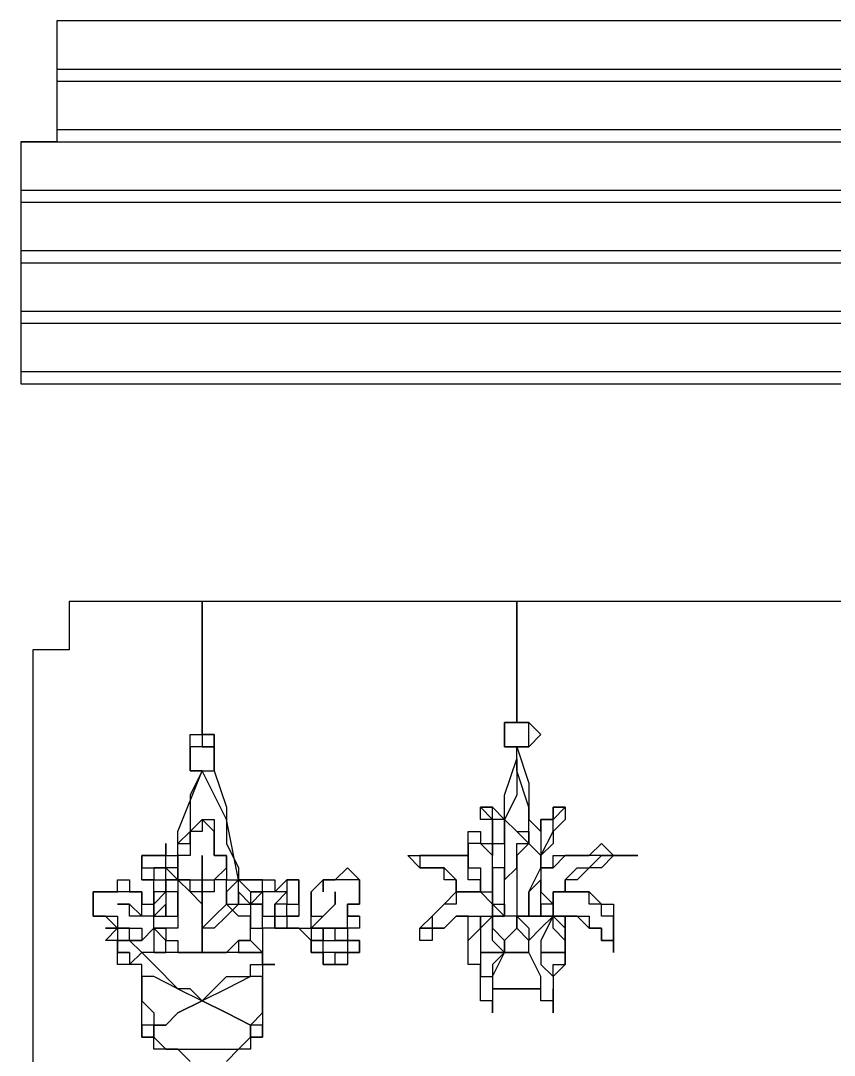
# Model space of a CAD drawing. Header units: millimetres. Extents: x 0 to 600, y 0 to 450.
# Drawn here: x 394 to 461.2, y 94.5 to 180 of the extents above; entities that cross this region are included whole.
import ezdxf

# ---------------------------------------------------------------- set-up
doc = ezdxf.new("R2010")
doc.units = ezdxf.units.MM
doc.layers.add('Engraving', color=1, linetype='Continuous')
doc.layers.add('External Cuts', color=5, linetype='Continuous')

# ---------------------------------------------------------------- blocks, each defined once
blk = doc.blocks.new('roof back')
blk.add_lwpolyline([(0, 14), (-150, 14), (-150, 4), (-153, 4), (-153, -16), (3, -16), (3, 4), (0, 4)], close=True)

msp = doc.modelspace()

# ---------------------------------------------------------------- linework, layer by layer
at = {"layer": 'Engraving'}
for p, q in [((397, 176), (547, 176)), ((397, 175), (547, 175)), ((397, 171), (547, 171)), ((394, 170), (547, 170)), ((394, 166), (550, 166)), ((394, 165), (550, 165)), ((394, 163), (394, 163)), ((394, 161), (550, 161)), ((394, 160), (550, 160)), ((394, 156), (521, 156)), ((394, 155), (521, 155)), ((394, 151), (521, 151)), ((409, 131), (409, 132)), ((409, 132), (409, 132)), ((409, 132), (409, 132)), ((409, 132), (409, 131)), ((435, 131), (435, 132)), ((435, 132), (435, 132)), ((435, 132), (435, 132)), ((435, 132), (435, 132)), ((435, 132), (435, 131)), ((409, 127), (409, 131)), ((409, 131), (409, 127)), ((435, 127), (435, 131)), ((435, 131), (435, 127)), ((409, 121), (409, 127)), ((409, 127), (409, 121)), ((435, 122), (435, 127)), ((435, 127), (435, 122)), ((434, 121), (434, 122)), ((434, 122), (434, 122)), ((434, 122), (434, 122)), ((434, 122), (435, 122)), ((435, 122), (434, 122)), ((434, 122), (434, 122)), ((434, 122), (434, 121)), ((435, 122), (435, 122)), ((435, 122), (435, 122)), ((435, 122), (436, 122)), ((436, 122), (435, 122)), ((435, 122), (435, 122)), ((435, 122), (435, 122)), ((436, 122), (436, 122)), ((436, 122), (436, 122)), ((436, 122), (436, 122)), ((436, 122), (436, 122)), ((436, 122), (437, 121)), ((436, 121), (436, 122)), ((436, 122), (436, 122)), ((436, 122), (436, 122)), ((408, 120), (408, 121)), ((408, 121), (409, 121)), ((409, 121), (409, 121)), ((409, 121), (409, 121)), ((409, 121), (410, 121)), ((410, 121), (409, 121)), ((409, 121), (409, 121)), ((409, 121), (409, 121)), ((409, 121), (409, 121)), ((409, 121), (409, 121)), ((409, 121), (409, 120)), ((410, 121), (410, 121)), ((410, 121), (410, 121)), ((410, 121), (410, 120)), ((410, 120), (410, 121)), ((434, 120), (434, 121)), ((434, 121), (434, 121)), ((434, 121), (434, 121)), ((434, 121), (434, 120)), ((437, 121), (436, 120)), ((436, 120), (436, 121)), ((436, 121), (436, 121)), ((436, 121), (436, 121)), ((436, 121), (436, 121)), ((436, 121), (436, 121)), ((437, 121), (437, 121)), ((437, 121), (437, 121)), ((408, 119), (408, 120)), ((408, 120), (408, 120)), ((408, 120), (408, 120)), ((408, 120), (408, 120)), ((408, 120), (408, 120)), ((409, 120), (408, 120)), ((408, 120), (408, 119)), ((410, 120), (409, 120)), ((409, 120), (409, 120)), ((409, 120), (409, 120)), ((409, 120), (409, 120)), ((409, 120), (409, 120)), ((409, 120), (410, 120)), ((410, 120), (410, 120)), ((410, 120), (410, 120)), ((410, 120), (410, 120)), ((410, 120), (410, 119)), ((410, 119), (410, 120)), ((410, 120), (410, 120)), ((410, 120), (410, 120)), ((435, 120), (434, 120)), ((434, 120), (434, 120)), ((434, 120), (434, 120)), ((434, 120), (434, 120)), ((434, 120), (435, 120)), ((435, 119), (435, 120)), ((435, 120), (435, 120)), ((436, 120), (435, 120)), ((435, 120), (436, 117)), ((435, 120), (435, 120)), ((435, 120), (435, 120)), ((435, 120), (436, 120)), ((436, 120), (436, 120)), ((436, 120), (436, 120)), ((436, 120), (436, 120)), ((436, 120), (436, 120)), ((436, 120), (436, 120)), ((436, 120), (436, 120)), ((436, 120), (436, 120)), ((436, 120), (436, 120)), ((408, 118), (408, 119)), ((408, 119), (408, 119)), ((408, 119), (408, 118)), ((410, 119), (410, 119)), ((410, 119), (410, 118)), ((410, 118), (410, 119)), ((434, 116), (435, 119)), ((435, 118), (435, 119)), ((435, 119), (435, 119)), ((435, 119), (435, 119)), ((435, 119), (435, 119)), ((435, 119), (435, 119)), ((435, 119), (435, 116)), ((407, 113), (409, 118)), ((409, 118), (408, 118)), ((408, 118), (408, 118)), ((408, 118), (408, 118)), ((409, 118), (408, 116)), ((408, 118), (409, 118)), ((409, 118), (409, 118)), ((411, 114), (409, 118)), ((409, 118), (409, 118)), ((409, 118), (409, 118)), ((409, 118), (410, 118)), ((410, 118), (410, 118)), ((410, 118), (410, 118)), ((410, 118), (410, 118)), ((410, 118), (410, 118)), ((410, 118), (411, 115)), ((436, 115), (435, 118)), ((436, 117), (436, 114)), ((408, 116), (408, 113)), ((434, 114), (434, 116)), ((435, 116), (434, 114)), ((411, 115), (411, 112)), ((432, 114), (432, 115)), ((432, 115), (432, 115)), ((432, 115), (432, 115)), ((432, 115), (432, 115)), ((432, 115), (432, 115)), ((432, 115), (433, 115)), ((433, 115), (432, 115)), ((432, 115), (433, 114)), ((433, 115), (434, 114)), ((433, 114), (433, 115)), ((436, 114), (436, 115)), ((438, 114), (438, 115)), ((438, 115), (439, 115)), ((438, 114), (439, 115)), ((439, 115), (438, 115)), ((438, 115), (438, 114)), ((439, 115), (439, 115)), ((439, 115), (439, 115)), ((439, 115), (439, 115)), ((439, 115), (439, 114)), ((408, 113), (409, 114)), ((409, 114), (409, 114)), ((409, 114), (409, 114)), ((409, 114), (410, 114)), ((410, 113), (409, 114)), ((409, 114), (409, 114)), ((409, 114), (409, 113)), ((410, 114), (410, 114)), ((410, 114), (410, 113)), ((412, 109), (411, 114)), ((433, 114), (432, 114)), ((433, 113), (433, 114)), ((434, 114), (433, 114)), ((433, 114), (433, 114)), ((433, 114), (433, 113)), ((434, 114), (434, 114)), ((434, 114), (434, 114)), ((434, 114), (434, 114)), ((435, 113), (434, 114)), ((434, 114), (434, 114)), ((434, 114), (434, 114)), ((434, 114), (434, 114)), ((434, 114), (434, 113)), ((434, 113), (434, 114)), ((434, 114), (434, 114)), ((434, 114), (434, 114)), ((434, 114), (434, 114)), ((434, 114), (435, 113)), ((436, 114), (437, 113)), ((436, 113), (436, 114)), ((437, 113), (437, 114)), ((437, 114), (438, 114)), ((438, 114), (437, 114)), ((437, 114), (437, 113)), ((439, 114), (438, 113)), ((438, 113), (438, 114)), ((407, 112), (407, 113)), ((408, 113), (407, 112)), ((408, 112), (408, 113)), ((408, 113), (408, 113)), ((408, 113), (408, 113)), ((408, 113), (408, 113)), ((409, 113), (408, 113)), ((408, 113), (408, 112)), ((409, 113), (409, 113)), ((410, 113), (410, 113)), ((410, 113), (410, 113)), ((410, 113), (410, 112)), ((410, 112), (410, 113)), ((410, 113), (410, 113)), ((410, 113), (410, 113)), ((431, 112), (431, 113)), ((431, 113), (431, 113)), ((431, 113), (431, 113)), ((431, 113), (432, 113)), ((432, 113), (432, 113)), ((432, 113), (432, 112)), ((433, 112), (433, 113)), ((433, 113), (433, 112)), ((434, 113), (434, 112)), ((434, 113), (434, 113)), ((434, 112), (434, 113)), ((434, 113), (434, 113)), ((436, 112), (435, 113)), ((435, 113), (435, 113)), ((435, 113), (435, 113)), ((435, 113), (436, 113)), ((436, 112), (436, 113)), ((436, 113), (436, 113)), ((436, 113), (436, 113)), ((436, 113), (436, 112)), ((436, 113), (436, 113)), ((436, 113), (436, 113)), ((436, 113), (436, 113)), ((436, 113), (436, 112)), ((436, 112), (436, 113)), ((436, 113), (436, 113)), ((437, 111), (438, 113)), ((437, 113), (437, 113)), ((437, 113), (437, 112)), ((438, 113), (438, 112)), ((406, 111), (406, 112)), ((406, 112), (406, 112)), ((406, 112), (406, 112)), ((406, 112), (406, 111)), ((407, 111), (407, 112)), ((407, 112), (407, 112)), ((407, 112), (407, 112)), ((407, 112), (407, 112)), ((407, 112), (407, 112)), ((407, 112), (407, 112)), ((407, 112), (407, 112)), ((407, 112), (407, 112)), ((407, 112), (407, 112)), ((407, 112), (407, 112)), ((407, 112), (408, 112)), ((408, 112), (408, 112)), ((408, 112), (408, 112)), ((408, 112), (408, 111)), ((410, 112), (410, 112)), ((410, 112), (410, 111)), ((410, 111), (410, 112)), ((410, 112), (410, 112)), ((411, 112), (412, 110)), ((431, 111), (431, 112)), ((432, 112), (431, 112)), ((431, 112), (431, 111)), ((432, 112), (433, 112)), ((433, 111), (432, 112)), ((432, 112), (432, 112)), ((432, 112), (432, 112)), ((432, 112), (432, 112)), ((432, 112), (432, 112)), ((433, 112), (433, 111)), ((433, 111), (433, 112)), ((433, 112), (433, 112)), ((433, 112), (434, 112)), ((434, 112), (434, 111)), ((434, 112), (434, 112)), ((434, 112), (434, 112)), ((436, 112), (435, 111)), ((435, 111), (435, 112)), ((435, 112), (436, 112)), ((437, 111), (436, 112)), ((436, 112), (436, 112)), ((436, 112), (436, 112)), ((436, 112), (436, 112)), ((438, 112), (437, 111)), ((437, 112), (437, 111)), ((441, 111), (442, 112)), ((442, 112), (443, 111)), ((404, 110), (404, 111)), ((404, 111), (404, 111)), ((404, 111), (404, 111)), ((404, 111), (404, 111)), ((404, 111), (404, 111)), ((404, 111), (404, 111)), ((404, 111), (405, 111)), ((405, 111), (404, 111)), ((404, 111), (404, 111)), ((404, 111), (404, 111)), ((404, 111), (404, 111)), ((404, 111), (404, 110)), ((405, 111), (405, 111)), ((405, 111), (406, 111)), ((406, 111), (405, 111)), ((405, 111), (405, 111)), ((406, 111), (406, 111)), ((406, 111), (406, 111)), ((406, 111), (406, 111)), ((406, 111), (407, 111)), ((406, 110), (406, 111)), ((406, 111), (406, 111)), ((406, 111), (406, 111)), ((406, 111), (406, 111)), ((406, 111), (406, 111)), ((406, 111), (406, 111)), ((406, 111), (406, 111)), ((406, 111), (406, 111)), ((406, 111), (406, 111)), ((406, 111), (406, 111)), ((407, 111), (407, 111)), ((407, 111), (407, 111)), ((408, 111), (407, 111)), ((407, 111), (407, 111)), ((407, 111), (407, 111)), ((407, 111), (407, 111)), ((407, 111), (407, 111)), ((407, 111), (407, 111)), ((407, 111), (407, 111)), ((407, 111), (407, 110)), ((407, 110), (407, 111)), ((407, 111), (407, 111)), ((407, 111), (407, 111)), ((407, 111), (407, 110)), ((408, 111), (408, 111)), ((409, 110), (409, 111)), ((409, 111), (409, 111)), ((409, 111), (409, 111)), ((409, 111), (409, 111)), ((409, 111), (409, 111)), ((409, 111), (409, 110)), ((410, 111), (410, 111)), ((410, 111), (410, 111)), ((410, 111), (411, 111)), ((411, 111), (410, 111)), ((410, 111), (410, 111)), ((410, 111), (410, 111)), ((410, 111), (410, 111)), ((411, 111), (411, 111)), ((411, 111), (411, 111)), ((411, 111), (411, 111)), ((411, 111), (411, 111)), ((411, 111), (411, 111)), ((411, 111), (411, 111)), ((411, 111), (411, 110)), ((411, 110), (411, 111)), ((411, 111), (411, 111)), ((411, 111), (411, 111)), ((427, 110), (426, 111)), ((426, 111), (426, 111)), ((426, 111), (426, 111)), ((426, 111), (426, 111)), ((426, 111), (426, 111)), ((426, 111), (427, 111)), ((427, 111), (427, 111)), ((427, 111), (428, 111)), ((428, 111), (427, 111)), ((427, 111), (427, 111)), ((427, 111), (427, 111)), ((427, 111), (427, 111)), ((427, 111), (427, 110)), ((428, 111), (429, 111)), ((429, 111), (428, 111)), ((429, 111), (430, 111)), ((430, 111), (429, 111)), ((430, 111), (431, 111)), ((431, 111), (430, 111)), ((431, 111), (431, 111)), ((431, 111), (431, 110)), ((431, 110), (431, 111)), ((431, 111), (431, 111)), ((433, 111), (433, 111)), ((433, 110), (433, 111)), ((433, 111), (433, 111)), ((433, 111), (433, 111)), ((433, 111), (433, 111)), ((433, 111), (433, 111)), ((434, 111), (434, 111)), ((434, 111), (434, 111)), ((434, 111), (434, 110)), ((435, 111), (435, 111)), ((435, 111), (435, 110)), ((435, 110), (435, 111)), ((437, 111), (437, 110)), ((437, 110), (437, 111)), ((437, 111), (437, 111)), ((437, 111), (437, 111)), ((437, 111), (437, 111)), ((437, 111), (437, 111)), ((437, 111), (437, 111)), ((438, 110), (438, 111)), ((438, 111), (439, 111)), ((439, 111), (438, 110)), ((439, 111), (440, 111)), ((440, 111), (439, 111)), ((440, 111), (440, 111)), ((440, 111), (441, 111)), ((441, 111), (440, 111)), ((440, 111), (440, 111)), ((441, 110), (442, 111)), ((442, 111), (441, 111)), ((443, 111), (442, 110)), ((442, 111), (443, 111)), ((443, 111), (442, 111)), ((442, 111), (442, 111)), ((443, 111), (444, 111)), ((444, 111), (443, 111)), ((443, 111), (443, 111)), ((443, 111), (444, 111)), ((444, 111), (443, 111)), ((444, 111), (445, 111)), ((445, 111), (444, 111)), ((444, 111), (444, 111)), ((444, 111), (444, 111)), ((445, 111), (445, 111)), ((445, 111), (445, 111)), ((445, 111), (445, 111)), ((445, 111), (445, 111)), ((404, 109), (404, 110)), ((404, 110), (404, 110)), ((404, 110), (404, 110)), ((404, 110), (404, 110)), ((404, 110), (405, 110)), ((406, 110), (405, 110)), ((405, 110), (405, 110)), ((405, 110), (405, 110)), ((405, 110), (405, 110)), ((405, 110), (405, 110)), ((405, 110), (406, 110)), ((405, 110), (405, 109)), ((406, 109), (406, 110)), ((406, 110), (406, 110)), ((406, 110), (406, 110)), ((406, 110), (406, 110)), ((406, 110), (406, 110)), ((406, 110), (406, 110)), ((407, 110), (406, 110)), ((406, 110), (407, 109)), ((407, 110), (407, 110)), ((407, 110), (407, 110)), ((407, 110), (407, 109)), ((407, 110), (407, 110)), ((407, 110), (407, 110)), ((407, 109), (407, 110)), ((407, 110), (407, 110)), ((409, 110), (409, 109)), ((409, 108), (409, 110)), ((409, 110), (409, 110)), ((410, 109), (411, 110)), ((411, 110), (411, 110)), ((411, 110), (411, 109)), ((411, 110), (411, 110)), ((412, 110), (412, 110)), ((412, 110), (412, 110)), ((412, 110), (412, 110)), ((412, 110), (412, 110)), ((412, 110), (412, 109)), ((420, 109), (421, 110)), ((421, 110), (421, 110)), ((421, 110), (421, 110)), ((421, 110), (422, 109)), ((428, 110), (427, 110)), ((427, 110), (427, 110)), ((427, 110), (428, 110)), ((429, 110), (428, 110)), ((428, 110), (428, 110)), ((428, 110), (429, 110)), ((429, 109), (429, 110)), ((429, 110), (430, 109)), ((431, 110), (432, 110)), ((431, 109), (431, 110)), ((431, 110), (431, 110)), ((432, 110), (432, 109)), ((434, 110), (433, 110)), ((433, 110), (433, 108)), ((433, 109), (433, 110)), ((434, 109), (434, 110)), ((434, 110), (434, 110)), ((434, 110), (434, 110)), ((434, 110), (434, 110)), ((434, 110), (434, 110)), ((434, 110), (434, 109)), ((434, 109), (435, 110)), ((435, 110), (435, 110)), ((435, 110), (435, 109)), ((435, 110), (435, 110)), ((435, 110), (435, 110)), ((436, 108), (437, 110)), ((437, 110), (437, 110)), ((437, 110), (437, 110)), ((437, 110), (438, 110)), ((437, 110), (437, 110)), ((438, 110), (437, 110)), ((437, 110), (437, 110)), ((437, 110), (437, 108)), ((438, 110), (438, 110)), ((439, 109), (440, 110)), ((441, 110), (440, 109)), ((440, 110), (441, 110)), ((442, 110), (441, 110)), ((442, 110), (442, 110)), ((402, 108), (402, 109)), ((402, 109), (402, 109)), ((402, 109), (402, 109)), ((402, 109), (402, 109)), ((402, 109), (402, 109)), ((402, 109), (403, 109)), ((403, 109), (403, 109)), ((403, 109), (403, 108)), ((405, 109), (404, 109)), ((404, 109), (404, 109)), ((404, 109), (405, 109)), ((405, 109), (404, 109)), ((405, 108), (405, 109)), ((405, 109), (405, 109)), ((405, 109), (405, 109)), ((405, 109), (405, 109)), ((405, 109), (405, 109)), ((405, 109), (405, 109)), ((405, 109), (405, 109)), ((405, 109), (405, 109)), ((405, 109), (405, 109)), ((405, 109), (405, 109)), ((405, 109), (405, 109)), ((405, 109), (405, 109)), ((405, 109), (405, 109)), ((405, 109), (405, 109)), ((405, 109), (406, 109)), ((406, 108), (406, 109)), ((406, 109), (406, 109)), ((406, 109), (406, 109)), ((406, 109), (406, 108)), ((406, 109), (406, 109)), ((406, 109), (406, 109)), ((406, 109), (406, 109)), ((406, 109), (406, 109)), ((406, 109), (406, 109)), ((406, 109), (406, 109)), ((406, 109), (406, 109)), ((407, 109), (406, 109)), ((406, 109), (406, 109)), ((406, 109), (406, 109)), ((406, 109), (406, 109)), ((406, 109), (406, 109)), ((406, 109), (406, 109)), ((406, 109), (407, 109)), ((408, 108), (407, 109)), ((407, 109), (407, 109)), ((407, 109), (407, 109)), ((407, 109), (407, 108)), ((407, 109), (408, 109)), ((408, 109), (407, 109)), ((407, 109), (407, 109)), ((407, 109), (407, 109)), ((407, 109), (407, 109)), ((407, 109), (408, 108)), ((407, 109), (407, 109)), ((407, 109), (407, 109)), ((407, 109), (407, 109)), ((407, 109), (407, 109)), ((407, 109), (407, 109)), ((407, 109), (407, 109)), ((408, 109), (408, 109)), ((408, 109), (408, 109)), ((408, 109), (408, 109)), ((408, 109), (408, 109)), ((408, 109), (409, 109)), ((408, 108), (408, 109)), ((408, 109), (408, 109)), ((409, 109), (409, 109)), ((409, 109), (409, 109)), ((409, 109), (409, 109)), ((409, 109), (410, 109)), ((409, 109), (409, 109)), ((409, 109), (409, 108)), ((411, 109), (410, 109)), ((410, 109), (410, 109)), ((410, 109), (410, 108)), ((410, 109), (410, 109)), ((410, 109), (410, 109)), ((411, 108), (411, 109)), ((411, 109), (411, 109)), ((411, 109), (412, 109)), ((411, 109), (411, 109)), ((412, 109), (411, 108)), ((412, 109), (412, 109)), ((412, 109), (412, 109)), ((412, 109), (412, 109)), ((412, 109), (413, 109)), ((412, 109), (412, 109)), ((412, 108), (412, 109)), ((412, 109), (412, 109)), ((412, 109), (412, 109)), ((412, 109), (412, 109)), ((413, 109), (412, 109)), ((412, 109), (412, 109)), ((412, 109), (413, 108)), ((413, 109), (413, 109)), ((413, 109), (414, 109)), ((414, 109), (413, 109)), ((413, 109), (413, 109)), ((413, 109), (413, 109)), ((414, 109), (414, 109)), ((414, 109), (414, 109)), ((414, 109), (415, 109)), ((414, 108), (414, 109)), ((414, 109), (414, 109)), ((414, 109), (414, 109)), ((414, 109), (414, 109)), ((415, 109), (415, 109)), ((415, 109), (415, 109)), ((415, 109), (415, 108)), ((415, 108), (416, 109)), ((416, 109), (416, 109)), ((416, 109), (417, 109)), ((417, 109), (416, 109)), ((416, 109), (416, 108)), ((417, 109), (417, 109)), ((417, 109), (417, 109)), ((417, 109), (417, 109)), ((417, 109), (417, 108)), ((417, 108), (417, 109)), ((417, 109), (417, 109)), ((419, 109), (418, 108)), ((418, 108), (419, 109)), ((420, 109), (419, 109)), ((419, 109), (419, 108)), ((419, 108), (419, 109)), ((419, 109), (419, 109)), ((419, 109), (419, 109)), ((419, 109), (419, 109)), ((419, 109), (419, 109)), ((419, 109), (419, 109)), ((419, 109), (419, 109)), ((419, 109), (419, 109)), ((419, 109), (419, 109)), ((419, 109), (420, 109)), ((421, 109), (420, 109)), ((420, 109), (420, 109)), ((420, 109), (420, 109)), ((420, 109), (420, 109)), ((420, 109), (420, 109)), ((422, 109), (421, 109)), ((421, 109), (421, 109)), ((421, 109), (421, 109)), ((422, 108), (422, 109)), ((422, 109), (422, 109)), ((422, 109), (422, 109)), ((422, 109), (422, 109)), ((422, 109), (422, 109)), ((422, 109), (422, 109)), ((422, 109), (422, 109)), ((422, 109), (422, 109)), ((422, 109), (422, 108)), ((430, 109), (429, 109)), ((430, 108), (430, 109)), ((430, 109), (430, 108)), ((432, 109), (431, 109)), ((432, 109), (432, 109)), ((432, 109), (432, 108)), ((432, 108), (432, 109)), ((432, 109), (432, 109)), ((433, 108), (433, 109)), ((433, 109), (433, 109)), ((434, 108), (434, 109)), ((434, 109), (434, 109)), ((434, 109), (434, 109)), ((434, 109), (434, 109)), ((434, 109), (434, 109)), ((435, 109), (435, 108)), ((437, 109), (436, 108)), ((437, 108), (437, 109)), ((437, 109), (437, 109)), ((437, 109), (437, 109)), ((437, 109), (437, 109)), ((437, 109), (437, 109)), ((437, 109), (437, 109)), ((440, 109), (439, 109)), ((439, 109), (439, 108)), ((439, 108), (439, 109)), ((439, 109), (439, 109)), ((440, 109), (440, 109)), ((400, 107), (400, 108)), ((400, 108), (401, 108)), ((401, 108), (400, 108)), ((400, 108), (400, 107)), ((401, 108), (402, 108)), ((402, 108), (401, 108)), ((401, 108), (401, 108)), ((402, 108), (402, 108)), ((402, 108), (402, 108)), ((402, 108), (402, 108)), ((402, 108), (402, 108)), ((403, 108), (402, 108)), ((402, 108), (402, 108)), ((402, 108), (402, 108)), ((402, 108), (402, 108)), ((402, 108), (402, 108)), ((403, 108), (404, 108)), ((404, 108), (403, 108)), ((403, 108), (403, 108)), ((403, 108), (403, 108)), ((404, 108), (404, 108)), ((404, 108), (404, 108)), ((404, 108), (404, 107)), ((404, 107), (404, 108)), ((404, 108), (404, 108)), ((405, 107), (405, 108)), ((405, 108), (405, 108)), ((405, 108), (405, 108)), ((405, 108), (405, 108)), ((405, 107), (406, 108)), ((406, 108), (405, 108)), ((405, 108), (405, 108)), ((405, 108), (405, 108)), ((405, 108), (405, 107)), ((407, 108), (406, 108)), ((406, 108), (406, 108)), ((406, 108), (406, 108)), ((406, 108), (406, 108)), ((406, 108), (406, 108)), ((406, 108), (406, 107)), ((406, 108), (406, 108)), ((406, 108), (406, 108)), ((406, 108), (406, 108)), ((407, 108), (407, 108)), ((407, 108), (407, 108)), ((407, 108), (407, 108)), ((407, 108), (407, 107)), ((407, 107), (407, 108)), ((407, 108), (407, 108)), ((407, 108), (407, 108)), ((407, 108), (407, 107)), ((407, 107), (407, 108)), ((409, 107), (408, 108)), ((409, 108), (408, 108)), ((408, 108), (409, 107)), ((410, 108), (409, 108)), ((409, 108), (409, 108)), ((409, 108), (409, 108)), ((409, 108), (409, 107)), ((409, 108), (409, 108)), ((409, 108), (409, 108)), ((409, 107), (409, 108)), ((411, 107), (411, 108)), ((411, 108), (411, 108)), ((411, 108), (411, 108)), ((411, 108), (411, 108)), ((411, 108), (411, 108)), ((411, 108), (411, 108)), ((411, 108), (411, 107)), ((413, 107), (412, 108)), ((412, 108), (412, 107)), ((412, 107), (412, 108)), ((412, 108), (412, 108)), ((413, 107), (414, 108)), ((413, 108), (413, 108)), ((413, 108), (413, 108)), ((413, 108), (414, 108)), ((414, 108), (413, 108)), ((413, 108), (413, 108)), ((413, 108), (413, 108)), ((413, 108), (413, 108)), ((413, 108), (413, 107)), ((415, 108), (414, 108)), ((414, 108), (414, 107)), ((414, 108), (414, 108)), ((414, 108), (414, 108)), ((414, 108), (414, 108)), ((414, 108), (414, 108)), ((414, 108), (414, 108)), ((415, 108), (415, 108)), ((415, 108), (415, 108)), ((416, 108), (415, 108)), ((415, 108), (415, 108)), ((415, 108), (415, 108)), ((415, 108), (415, 108)), ((415, 108), (415, 108)), ((415, 108), (415, 108)), ((415, 107), (416, 108)), ((416, 108), (416, 108)), ((416, 108), (416, 108)), ((416, 108), (416, 108)), ((416, 108), (416, 108)), ((416, 108), (416, 107)), ((417, 108), (417, 108)), ((417, 108), (417, 107)), ((417, 107), (417, 108)), ((417, 108), (417, 108)), ((417, 108), (417, 108)), ((417, 108), (417, 108)), ((418, 108), (418, 108)), ((418, 108), (418, 108)), ((418, 108), (418, 107)), ((418, 107), (418, 108)), ((418, 108), (418, 108)), ((418, 108), (418, 108)), ((419, 108), (419, 108)), ((419, 108), (419, 108)), ((419, 108), (419, 108)), ((420, 107), (420, 108)), ((420, 108), (420, 108)), ((420, 108), (420, 108)), ((420, 108), (420, 108)), ((420, 108), (420, 108)), ((420, 108), (420, 107)), ((422, 107), (422, 108)), ((422, 108), (422, 108)), ((422, 108), (422, 108)), ((422, 108), (422, 108)), ((422, 108), (422, 107)), ((429, 107), (430, 108)), ((430, 108), (430, 108)), ((430, 108), (430, 108)), ((431, 108), (430, 108)), ((430, 108), (430, 107)), ((430, 108), (431, 108)), ((432, 108), (431, 108)), ((431, 108), (431, 108)), ((431, 108), (432, 108)), ((431, 108), (431, 108)), ((431, 108), (431, 108)), ((431, 108), (431, 108)), ((431, 108), (431, 108)), ((433, 107), (432, 108)), ((432, 108), (432, 108)), ((432, 108), (432, 108)), ((432, 108), (432, 108)), ((432, 108), (433, 108)), ((432, 108), (432, 108)), ((432, 108), (432, 108)), ((433, 108), (433, 108)), ((433, 108), (433, 107)), ((433, 108), (433, 107)), ((433, 107), (433, 108)), ((433, 108), (433, 108)), ((434, 107), (434, 108)), ((435, 108), (435, 108)), ((435, 108), (435, 106)), ((436, 107), (436, 108)), ((436, 108), (436, 107)), ((437, 107), (437, 108)), ((437, 108), (438, 107)), ((439, 108), (438, 108)), ((438, 108), (438, 107)), ((438, 107), (438, 108)), ((438, 108), (439, 108)), ((439, 108), (439, 108)), ((439, 108), (440, 108)), ((440, 108), (439, 108)), ((439, 108), (439, 108)), ((440, 108), (440, 108)), ((440, 108), (441, 108)), ((441, 108), (440, 108)), ((441, 108), (441, 108)), ((441, 108), (442, 107)), ((441, 107), (441, 108)), ((400, 106), (400, 107)), ((400, 107), (400, 107)), ((400, 107), (400, 107)), ((400, 107), (400, 107)), ((400, 107), (400, 107)), ((400, 107), (400, 107)), ((400, 107), (400, 107)), ((400, 107), (400, 106)), ((403, 107), (402, 107)), ((402, 107), (402, 107)), ((402, 107), (402, 107)), ((402, 107), (403, 107)), ((403, 106), (403, 107)), ((403, 107), (403, 107)), ((403, 107), (404, 106)), ((404, 107), (405, 107)), ((404, 106), (404, 107)), ((404, 107), (404, 107)), ((404, 107), (404, 107)), ((404, 107), (404, 107)), ((405, 107), (405, 107)), ((405, 107), (405, 107)), ((405, 107), (405, 107)), ((405, 107), (405, 107)), ((406, 107), (405, 106)), ((405, 106), (405, 107)), ((405, 107), (405, 107)), ((405, 107), (405, 107)), ((405, 107), (405, 107)), ((405, 107), (405, 107)), ((405, 107), (405, 107)), ((405, 107), (405, 107)), ((405, 107), (405, 107)), ((405, 107), (405, 106)), ((406, 107), (406, 106)), ((406, 106), (406, 107)), ((406, 107), (406, 107)), ((406, 107), (406, 107)), ((406, 107), (406, 107)), ((406, 107), (406, 107)), ((407, 107), (407, 107)), ((407, 107), (407, 107)), ((407, 107), (407, 107)), ((407, 107), (407, 106)), ((407, 106), (407, 107)), ((407, 107), (407, 107)), ((407, 107), (407, 107)), ((407, 107), (407, 107)), ((407, 107), (407, 107)), ((407, 107), (407, 107)), ((409, 106), (409, 107)), ((409, 107), (409, 107)), ((409, 107), (409, 107)), ((409, 107), (409, 105)), ((409, 107), (409, 107)), ((409, 107), (409, 107)), ((410, 106), (411, 107)), ((412, 106), (411, 107)), ((411, 107), (411, 107)), ((411, 107), (411, 107)), ((411, 107), (411, 107)), ((411, 107), (412, 107)), ((412, 107), (411, 106)), ((411, 107), (411, 107)), ((411, 107), (411, 107)), ((411, 107), (411, 107)), ((411, 107), (411, 107)), ((411, 107), (411, 107)), ((411, 107), (411, 107)), ((411, 107), (411, 107)), ((411, 107), (412, 107)), ((412, 107), (412, 107)), ((412, 107), (412, 107)), ((412, 107), (413, 107)), ((412, 107), (412, 107)), ((413, 107), (413, 107)), ((413, 107), (413, 107)), ((414, 107), (413, 107)), ((413, 107), (413, 107)), ((413, 107), (413, 107)), ((413, 107), (413, 107)), ((413, 107), (414, 107)), ((414, 107), (413, 107)), ((413, 107), (413, 106)), ((413, 107), (413, 107)), ((413, 107), (413, 107)), ((413, 107), (413, 107)), ((413, 107), (413, 107)), ((413, 107), (413, 107)), ((413, 107), (413, 107)), ((413, 107), (413, 107)), ((413, 107), (413, 107)), ((413, 107), (413, 107)), ((413, 107), (413, 107)), ((413, 107), (413, 107)), ((413, 107), (413, 107)), ((414, 107), (414, 107)), ((414, 107), (414, 107)), ((414, 107), (414, 106)), ((414, 106), (414, 107)), ((414, 107), (414, 107)), ((414, 107), (414, 107)), ((414, 107), (414, 107)), ((414, 107), (414, 107)), ((414, 107), (414, 107)), ((415, 106), (415, 107)), ((415, 107), (415, 107)), ((416, 107), (415, 107)), ((415, 107), (415, 106)), ((416, 106), (416, 107)), ((416, 107), (416, 107)), ((416, 107), (416, 107)), ((416, 107), (417, 107)), ((417, 107), (417, 107)), ((417, 107), (417, 107)), ((417, 107), (417, 107)), ((417, 107), (417, 107)), ((417, 107), (417, 107)), ((417, 107), (417, 107)), ((417, 107), (417, 106)), ((418, 107), (418, 107)), ((418, 107), (418, 106)), ((418, 106), (418, 107)), ((418, 107), (418, 107)), ((419, 106), (420, 107)), ((420, 107), (419, 106)), ((420, 107), (420, 107)), ((420, 107), (420, 107)), ((421, 106), (421, 107)), ((421, 107), (421, 107)), ((421, 107), (422, 107)), ((422, 107), (421, 107)), ((421, 107), (421, 106)), ((422, 107), (422, 107)), ((428, 106), (429, 107)), ((429, 107), (428, 106)), ((429, 107), (429, 107)), ((429, 107), (429, 107)), ((430, 107), (429, 107)), ((429, 107), (429, 107)), ((429, 107), (429, 107)), ((433, 106), (433, 107)), ((433, 107), (433, 107)), ((433, 107), (433, 107)), ((433, 107), (433, 107)), ((433, 107), (433, 107)), ((434, 106), (433, 107)), ((433, 107), (433, 107)), ((433, 107), (433, 107)), ((433, 107), (433, 107)), ((433, 107), (433, 107)), ((433, 107), (433, 106)), ((433, 107), (433, 107)), ((433, 107), (433, 107)), ((433, 107), (433, 107)), ((433, 107), (434, 107)), ((434, 107), (434, 107)), ((434, 107), (434, 106)), ((434, 106), (434, 107)), ((434, 107), (434, 107)), ((434, 107), (434, 107)), ((434, 107), (434, 107)), ((436, 106), (436, 107)), ((436, 107), (436, 106)), ((437, 107), (437, 107)), ((437, 106), (437, 107)), ((437, 107), (437, 107)), ((437, 107), (437, 107)), ((438, 107), (437, 107)), ((437, 107), (437, 107)), ((437, 107), (437, 106)), ((438, 107), (438, 107)), ((438, 107), (438, 107)), ((438, 107), (438, 107)), ((438, 107), (438, 106)), ((438, 107), (438, 107)), ((438, 106), (438, 107)), ((438, 107), (438, 107)), ((442, 107), (441, 107)), ((442, 107), (442, 107)), ((442, 107), (443, 107)), ((442, 106), (442, 107)), ((443, 107), (443, 106)), ((401, 106), (400, 106)), ((400, 106), (400, 106)), ((400, 106), (400, 106)), ((400, 106), (400, 106)), ((400, 106), (401, 106)), ((402, 105), (401, 106)), ((401, 106), (401, 106)), ((401, 106), (401, 106)), ((401, 106), (401, 106)), ((401, 106), (402, 106)), ((402, 106), (402, 106)), ((402, 106), (402, 106)), ((402, 106), (402, 106)), ((402, 106), (402, 105)), ((404, 106), (403, 106)), ((405, 106), (404, 106)), ((404, 106), (404, 106)), ((404, 106), (404, 106)), ((404, 106), (404, 106)), ((404, 106), (404, 106)), ((405, 105), (405, 106)), ((405, 106), (405, 106)), ((405, 106), (406, 106)), ((405, 106), (405, 106)), ((405, 106), (405, 106)), ((405, 106), (405, 106)), ((405, 106), (405, 106)), ((405, 106), (405, 106)), ((405, 106), (405, 106)), ((405, 106), (405, 106)), ((405, 106), (405, 106)), ((405, 106), (405, 106)), ((405, 106), (405, 106)), ((405, 106), (405, 106)), ((405, 106), (405, 106)), ((406, 106), (406, 106)), ((406, 106), (407, 106)), ((406, 106), (406, 106)), ((406, 106), (406, 106)), ((406, 106), (406, 106)), ((406, 106), (406, 106)), ((406, 106), (406, 106)), ((406, 106), (406, 106)), ((406, 106), (406, 106)), ((406, 106), (406, 106)), ((406, 106), (406, 106)), ((407, 106), (407, 106)), ((407, 106), (407, 106)), ((407, 106), (407, 106)), ((407, 106), (407, 105)), ((407, 106), (407, 106)), ((407, 106), (407, 106)), ((409, 104), (409, 106)), ((409, 106), (409, 106)), ((409, 105), (410, 106)), ((411, 106), (410, 105)), ((413, 106), (412, 106)), ((412, 106), (412, 106)), ((412, 106), (412, 106)), ((413, 105), (413, 106)), ((413, 106), (413, 106)), ((413, 106), (413, 106)), ((413, 106), (413, 105)), ((414, 106), (414, 106)), ((414, 106), (415, 106)), ((414, 105), (414, 106)), ((414, 106), (414, 106)), ((414, 106), (414, 106)), ((414, 106), (414, 106)), ((414, 106), (414, 106)), ((415, 105), (415, 106)), ((415, 106), (415, 106)), ((415, 106), (415, 106)), ((415, 106), (415, 106)), ((415, 106), (416, 106)), ((415, 106), (415, 106)), ((415, 106), (415, 106)), ((415, 106), (415, 106)), ((415, 106), (415, 105)), ((417, 106), (416, 106)), ((416, 106), (416, 106)), ((416, 106), (416, 105)), ((416, 106), (416, 106)), ((416, 106), (416, 106)), ((416, 106), (416, 106)), ((416, 106), (417, 106)), ((417, 106), (416, 106)), ((416, 106), (416, 106)), ((417, 106), (417, 106)), ((417, 106), (417, 106)), ((418, 105), (418, 106)), ((418, 106), (419, 106)), ((419, 106), (418, 105)), ((418, 106), (418, 106)), ((418, 106), (418, 106)), ((418, 106), (418, 106)), ((419, 106), (419, 106)), ((419, 106), (419, 106)), ((419, 106), (419, 106)), ((421, 105), (421, 106)), ((421, 106), (422, 106)), ((422, 106), (421, 106)), ((421, 106), (421, 106)), ((421, 106), (421, 106)), ((421, 106), (421, 106)), ((421, 106), (421, 106)), ((421, 106), (422, 106)), ((422, 106), (422, 106)), ((422, 106), (422, 106)), ((422, 106), (422, 106)), ((422, 106), (422, 106)), ((422, 106), (422, 105)), ((427, 105), (428, 106)), ((428, 106), (428, 106)), ((428, 106), (428, 106)), ((428, 106), (428, 106)), ((428, 106), (428, 105)), ((430, 106), (429, 105)), ((429, 105), (430, 106)), ((431, 106), (430, 106)), ((430, 106), (431, 106)), ((431, 105), (431, 106)), ((431, 106), (431, 106)), ((431, 106), (431, 106)), ((431, 106), (432, 106)), ((433, 106), (432, 105)), ((432, 105), (432, 106)), ((432, 106), (432, 106)), ((432, 106), (432, 106)), ((432, 106), (432, 106)), ((432, 106), (432, 106)), ((432, 106), (432, 106)), ((432, 106), (432, 106)), ((432, 106), (432, 105)), ((432, 106), (432, 106)), ((432, 106), (433, 106)), ((433, 105), (433, 106)), ((434, 106), (433, 106)), ((433, 106), (433, 106)), ((433, 106), (433, 105)), ((433, 106), (433, 106)), ((433, 106), (434, 106)), ((435, 106), (434, 106)), ((434, 106), (434, 106)), ((434, 106), (434, 106)), ((435, 105), (435, 106)), ((435, 106), (435, 105)), ((435, 105), (435, 106)), ((435, 106), (435, 106)), ((436, 106), (435, 106)), ((435, 106), (436, 105)), ((435, 106), (435, 106)), ((435, 106), (436, 106)), ((437, 106), (436, 106)), ((436, 106), (436, 106)), ((436, 106), (436, 106)), ((436, 106), (437, 106)), ((438, 106), (437, 104)), ((437, 105), (438, 106)), ((438, 106), (437, 106)), ((437, 106), (437, 106)), ((437, 106), (437, 106)), ((437, 106), (437, 106)), ((437, 106), (438, 106)), ((438, 105), (438, 106)), ((438, 106), (438, 106)), ((438, 106), (438, 106)), ((438, 106), (438, 106)), ((438, 106), (438, 106)), ((438, 106), (438, 106)), ((438, 106), (439, 106)), ((439, 106), (438, 106)), ((438, 106), (438, 106)), ((438, 106), (438, 106)), ((438, 106), (439, 105)), ((440, 106), (439, 106)), ((439, 106), (439, 106)), ((439, 106), (439, 106)), ((439, 106), (439, 106)), ((439, 106), (439, 105)), ((439, 106), (439, 106)), ((439, 106), (440, 106)), ((439, 105), (439, 106)), ((439, 106), (439, 106)), ((439, 106), (439, 106)), ((441, 105), (440, 106)), ((440, 106), (440, 106)), ((440, 106), (441, 106)), ((441, 106), (441, 105)), ((443, 106), (442, 106)), ((443, 106), (443, 106)), ((443, 106), (443, 105)), ((443, 105), (443, 106)), ((401, 104), (402, 105)), ((402, 105), (401, 105)), ((401, 105), (401, 105)), ((401, 105), (401, 105)), ((401, 105), (402, 105)), ((402, 105), (402, 105)), ((402, 105), (402, 105)), ((402, 105), (402, 105)), ((402, 105), (402, 105)), ((402, 105), (402, 105)), ((402, 105), (402, 105)), ((402, 105), (402, 105)), ((402, 105), (402, 105)), ((402, 105), (402, 105)), ((402, 105), (403, 105)), ((403, 105), (402, 105)), ((402, 105), (402, 104)), ((403, 105), (403, 105)), ((403, 105), (403, 105)), ((403, 105), (404, 105)), ((403, 104), (403, 105)), ((404, 104), (405, 105)), ((404, 105), (404, 105)), ((404, 105), (404, 105)), ((404, 105), (404, 105)), ((404, 105), (404, 105)), ((404, 105), (404, 105)), ((404, 105), (404, 105)), ((404, 105), (404, 105)), ((404, 105), (404, 104)), ((405, 105), (405, 105)), ((406, 104), (405, 105)), ((405, 105), (405, 105)), ((405, 105), (405, 105)), ((405, 105), (405, 105)), ((405, 105), (405, 104)), ((406, 105), (405, 105)), ((405, 105), (405, 105)), ((405, 105), (405, 105)), ((405, 105), (405, 105)), ((405, 105), (405, 105)), ((405, 105), (406, 105)), ((407, 105), (406, 105)), ((406, 105), (406, 105)), ((406, 105), (406, 105)), ((406, 105), (406, 105)), ((406, 105), (406, 105)), ((406, 105), (406, 105)), ((406, 105), (406, 104)), ((406, 105), (406, 105)), ((406, 105), (406, 105)), ((410, 105), (409, 105)), ((409, 105), (409, 105)), ((409, 105), (409, 104)), ((409, 105), (409, 105)), ((409, 105), (409, 105)), ((413, 104), (413, 105)), ((413, 105), (413, 105)), ((413, 105), (414, 105)), ((415, 105), (414, 105)), ((414, 105), (414, 104)), ((414, 105), (414, 105)), ((414, 105), (414, 105)), ((414, 105), (414, 105)), ((414, 105), (414, 105)), ((414, 105), (414, 105)), ((416, 105), (415, 105)), ((415, 105), (415, 105)), ((415, 105), (415, 105)), ((415, 105), (416, 105)), ((416, 105), (415, 105)), ((416, 105), (416, 105)), ((416, 105), (417, 105)), ((417, 105), (416, 105)), ((417, 105), (418, 105)), ((418, 104), (417, 105)), ((417, 105), (417, 105)), ((417, 105), (417, 105)), ((417, 105), (417, 105)), ((418, 105), (418, 105)), ((418, 105), (419, 105)), ((419, 105), (418, 105)), ((418, 105), (418, 105)), ((418, 105), (418, 105)), ((418, 105), (418, 105)), ((418, 105), (418, 105)), ((418, 105), (418, 105)), ((418, 105), (418, 105)), ((418, 105), (418, 105)), ((418, 105), (418, 105)), ((418, 105), (418, 104)), ((419, 105), (419, 105)), ((419, 105), (419, 105)), ((419, 105), (419, 105)), ((419, 105), (419, 105)), ((419, 105), (420, 105)), ((420, 105), (419, 105)), ((419, 105), (419, 105)), ((419, 105), (419, 104)), ((419, 104), (419, 105)), ((419, 105), (419, 105)), ((419, 105), (419, 105)), ((419, 105), (419, 105)), ((420, 105), (420, 105)), ((420, 105), (420, 105)), ((420, 105), (421, 105)), ((421, 105), (420, 105)), ((420, 105), (420, 105)), ((420, 105), (420, 105)), ((420, 105), (421, 105)), ((420, 104), (420, 105)), ((420, 105), (420, 105)), ((420, 105), (420, 105)), ((420, 105), (420, 105)), ((420, 105), (420, 105)), ((421, 105), (421, 105)), ((421, 105), (421, 105)), ((422, 105), (421, 105)), ((421, 105), (421, 105)), ((421, 105), (421, 104)), ((427, 104), (427, 105)), ((427, 105), (427, 105)), ((428, 105), (427, 105)), ((427, 105), (427, 105)), ((427, 105), (427, 105)), ((427, 105), (428, 105)), ((429, 105), (428, 105)), ((428, 105), (428, 105)), ((428, 105), (428, 104)), ((428, 105), (429, 105)), ((428, 105), (428, 105)), ((431, 104), (431, 105)), ((432, 105), (431, 104)), ((431, 104), (432, 105)), ((432, 105), (432, 103)), ((432, 105), (432, 105)), ((433, 104), (433, 105)), ((433, 105), (434, 104)), ((435, 105), (434, 104)), ((434, 104), (435, 105)), ((436, 104), (435, 105)), ((436, 105), (436, 104)), ((436, 104), (437, 105)), ((437, 105), (437, 105)), ((439, 104), (438, 105)), ((439, 105), (439, 105)), ((439, 105), (439, 104)), ((439, 104), (439, 105)), ((439, 105), (439, 104)), ((442, 105), (441, 105)), ((441, 105), (441, 105)), ((441, 105), (442, 105)), ((442, 104), (442, 105)), ((442, 105), (442, 105)), ((442, 105), (442, 104)), ((443, 105), (443, 105)), ((443, 105), (443, 104)), ((443, 104), (443, 105)), ((402, 104), (401, 104)), ((401, 104), (401, 104)), ((401, 104), (401, 104)), ((402, 103), (402, 104)), ((403, 104), (402, 104)), ((402, 104), (402, 104)), ((402, 104), (402, 104)), ((402, 104), (403, 104)), ((402, 104), (402, 104)), ((402, 104), (402, 104)), ((402, 104), (402, 104)), ((402, 104), (402, 104)), ((402, 104), (402, 103)), ((404, 103), (403, 104)), ((403, 104), (403, 104)), ((403, 104), (403, 104)), ((403, 104), (404, 104)), ((404, 104), (403, 104)), ((403, 104), (403, 104)), ((404, 104), (404, 104)), ((404, 104), (404, 104)), ((404, 104), (404, 104)), ((404, 104), (404, 104)), ((404, 104), (404, 104)), ((405, 104), (405, 104)), ((405, 104), (405, 104)), ((405, 104), (405, 104)), ((405, 104), (405, 103)), ((406, 104), (407, 104)), ((406, 103), (406, 104)), ((406, 104), (406, 104)), ((407, 104), (407, 103)), ((409, 103), (409, 104)), ((409, 104), (409, 103)), ((411, 103), (412, 104)), ((412, 104), (412, 104)), ((412, 104), (413, 104)), ((413, 104), (412, 104)), ((412, 104), (412, 103)), ((414, 103), (413, 104)), ((413, 104), (413, 104)), ((413, 104), (413, 104)), ((413, 104), (413, 104)), ((414, 104), (414, 104)), ((414, 104), (414, 104)), ((414, 104), (414, 103)), ((418, 103), (418, 104)), ((418, 104), (418, 104)), ((418, 104), (418, 104)), ((418, 104), (418, 104)), ((418, 104), (419, 104)), ((419, 104), (418, 104)), ((418, 104), (418, 103)), ((419, 104), (419, 104)), ((419, 104), (419, 104)), ((419, 104), (420, 104)), ((419, 103), (419, 104)), ((419, 104), (419, 104)), ((419, 104), (419, 104)), ((421, 104), (420, 104)), ((420, 104), (420, 104)), ((420, 104), (420, 104)), ((420, 104), (420, 104)), ((420, 104), (420, 104)), ((420, 104), (420, 104)), ((420, 104), (421, 104)), ((421, 104), (422, 104)), ((422, 104), (421, 104)), ((421, 104), (421, 104)), ((421, 104), (421, 104)), ((421, 104), (421, 103)), ((422, 104), (422, 104)), ((422, 104), (422, 104)), ((422, 104), (422, 104)), ((422, 104), (422, 104)), ((422, 104), (422, 103)), ((422, 103), (422, 104)), ((422, 104), (422, 104)), ((422, 104), (422, 104)), ((422, 104), (422, 104)), ((428, 104), (427, 104)), ((427, 104), (427, 104)), ((427, 104), (427, 104)), ((427, 104), (427, 104)), ((431, 103), (431, 104)), ((431, 104), (431, 104)), ((431, 104), (431, 104)), ((431, 104), (431, 104)), ((434, 103), (433, 104)), ((434, 104), (434, 103)), ((434, 104), (434, 103)), ((434, 103), (434, 104)), ((434, 104), (434, 104)), ((436, 103), (436, 104)), ((436, 104), (436, 104)), ((436, 104), (436, 104)), ((437, 104), (437, 103)), ((439, 104), (439, 103)), ((439, 103), (439, 104)), ((439, 104), (439, 104)), ((439, 104), (439, 104)), ((439, 104), (439, 104)), ((439, 104), (439, 104)), ((439, 104), (439, 104)), ((443, 104), (442, 104)), ((442, 104), (443, 104)), ((443, 104), (443, 104)), ((443, 104), (443, 103)), ((443, 103), (443, 104)), ((443, 104), (443, 104)), ((443, 104), (443, 104)), ((443, 104), (443, 104)), ((443, 104), (443, 104)), ((443, 104), (443, 104)), ((402, 102), (402, 103)), ((402, 103), (403, 103)), ((403, 103), (402, 103)), ((402, 103), (402, 103)), ((402, 103), (402, 103)), ((402, 103), (402, 103)), ((402, 103), (403, 103)), ((403, 103), (403, 103)), ((403, 103), (403, 103)), ((403, 103), (403, 102)), ((403, 102), (404, 103)), ((409, 103), (404, 103)), ((404, 103), (404, 103)), ((404, 103), (404, 103)), ((404, 103), (405, 102)), ((404, 103), (404, 103)), ((404, 103), (404, 103)), ((404, 103), (404, 103)), ((404, 103), (404, 103)), ((404, 103), (404, 103)), ((404, 103), (404, 103)), ((404, 103), (404, 103)), ((404, 103), (404, 103)), ((404, 103), (404, 103)), ((405, 103), (405, 103)), ((405, 103), (405, 103)), ((405, 103), (405, 103)), ((405, 103), (405, 103)), ((405, 103), (405, 103)), ((405, 103), (405, 103)), ((405, 103), (405, 103)), ((405, 103), (406, 103)), ((406, 103), (406, 103)), ((406, 103), (406, 103)), ((406, 103), (406, 103)), ((407, 103), (408, 103)), ((408, 103), (409, 103)), ((414, 103), (409, 103)), ((409, 103), (410, 103)), ((410, 103), (411, 103)), ((412, 103), (413, 103)), ((413, 103), (414, 103)), ((414, 103), (414, 103)), ((414, 103), (414, 102)), ((414, 102), (414, 103)), ((414, 103), (414, 103)), ((414, 103), (414, 103)), ((414, 103), (414, 103)), ((419, 103), (418, 103)), ((418, 103), (418, 103)), ((418, 103), (418, 103)), ((418, 103), (418, 103)), ((418, 103), (418, 103)), ((418, 103), (419, 103)), ((419, 102), (419, 103)), ((420, 103), (419, 103)), ((419, 103), (419, 103)), ((419, 103), (419, 102)), ((420, 102), (420, 103)), ((420, 103), (420, 103)), ((420, 103), (420, 103)), ((420, 103), (421, 103)), ((421, 103), (420, 103)), ((422, 103), (421, 103)), ((421, 103), (421, 102)), ((421, 103), (421, 103)), ((421, 103), (421, 103)), ((421, 103), (422, 103)), ((421, 103), (421, 103)), ((421, 103), (421, 103)), ((422, 103), (422, 103)), ((422, 103), (422, 103)), ((431, 102), (431, 103)), ((433, 103), (432, 103)), ((432, 103), (432, 103)), ((432, 103), (432, 103)), ((432, 103), (432, 102)), ((432, 103), (432, 103)), ((432, 103), (432, 103)), ((432, 103), (433, 103)), ((434, 103), (433, 102)), ((433, 101), (434, 103)), ((434, 103), (433, 103)), ((433, 103), (433, 103)), ((433, 103), (434, 103)), ((435, 103), (434, 103)), ((434, 103), (434, 103)), ((434, 103), (434, 103)), ((434, 103), (435, 103)), ((436, 103), (435, 103)), ((435, 103), (436, 103)), ((437, 101), (436, 103)), ((436, 103), (436, 103)), ((436, 103), (436, 103)), ((438, 103), (437, 103)), ((437, 103), (437, 103)), ((437, 103), (437, 102)), ((437, 103), (438, 103)), ((439, 103), (438, 103)), ((438, 103), (439, 103)), ((439, 103), (439, 103)), ((439, 103), (439, 102)), ((439, 102), (439, 103)), ((439, 103), (439, 103)), ((443, 103), (443, 103)), ((443, 103), (443, 103)), ((443, 103), (443, 103)), ((443, 103), (443, 103)), ((403, 102), (402, 102)), ((402, 102), (402, 102)), ((402, 102), (402, 102)), ((404, 102), (403, 102)), ((403, 102), (403, 102)), ((403, 102), (403, 102)), ((403, 102), (403, 102)), ((403, 102), (403, 102)), ((403, 102), (403, 102)), ((403, 102), (403, 102)), ((404, 101), (404, 102)), ((404, 102), (404, 102)), ((404, 102), (404, 102)), ((404, 102), (404, 102)), ((404, 102), (404, 102)), ((404, 102), (404, 102)), ((404, 102), (404, 102)), ((404, 102), (404, 102)), ((404, 102), (404, 102)), ((404, 102), (404, 102)), ((404, 102), (404, 102)), ((404, 102), (404, 102)), ((404, 102), (404, 102)), ((404, 102), (404, 102)), ((405, 102), (405, 102)), ((405, 102), (405, 102)), ((405, 102), (405, 102)), ((405, 102), (405, 102)), ((405, 102), (407, 100)), ((413, 101), (413, 102)), ((413, 102), (413, 102)), ((413, 102), (413, 102)), ((413, 102), (414, 102)), ((414, 102), (415, 102)), ((415, 102), (414, 102)), ((414, 102), (414, 101)), ((414, 102), (414, 102)), ((414, 102), (414, 102)), ((414, 102), (414, 102)), ((414, 102), (414, 102)), ((414, 102), (414, 102)), ((414, 102), (414, 102)), ((414, 102), (414, 102)), ((414, 102), (414, 102)), ((414, 102), (414, 102)), ((414, 102), (414, 102)), ((414, 102), (414, 102)), ((414, 102), (414, 102)), ((414, 102), (414, 102)), ((414, 102), (414, 102)), ((414, 102), (414, 102)), ((414, 102), (414, 102)), ((414, 102), (414, 102)), ((415, 102), (415, 102)), ((420, 102), (419, 102)), ((419, 102), (419, 102)), ((419, 102), (419, 102)), ((419, 102), (420, 102)), ((421, 102), (420, 102)), ((420, 102), (420, 102)), ((420, 102), (421, 102)), ((421, 102), (420, 102)), ((420, 102), (420, 102)), ((420, 102), (420, 102)), ((420, 102), (420, 102)), ((420, 102), (420, 102)), ((420, 102), (420, 102)), ((420, 102), (420, 102)), ((421, 102), (421, 102)), ((421, 102), (421, 102)), ((421, 102), (421, 102)), ((421, 102), (421, 102)), ((432, 102), (431, 102)), ((432, 101), (432, 102)), ((432, 102), (432, 101)), ((433, 102), (433, 101)), ((437, 102), (438, 101)), ((439, 102), (438, 101)), ((438, 101), (438, 102)), ((438, 102), (439, 102)), ((439, 102), (439, 102)), ((439, 102), (439, 102)), ((404, 99), (404, 101)), ((404, 101), (404, 101)), ((404, 101), (404, 101)), ((404, 101), (404, 101)), ((404, 101), (404, 101)), ((405, 101), (404, 101)), ((404, 101), (404, 101)), ((404, 101), (404, 101)), ((404, 101), (404, 99)), ((407, 100), (405, 101)), ((405, 101), (405, 101)), ((409, 99), (411, 101)), ((413, 101), (411, 100)), ((411, 101), (413, 101)), ((411, 101), (411, 101)), ((414, 101), (413, 101)), ((414, 101), (414, 101)), ((414, 101), (414, 101)), ((414, 101), (414, 100)), ((414, 99), (414, 101)), ((414, 101), (414, 101)), ((414, 101), (414, 101)), ((432, 100), (432, 101)), ((432, 101), (432, 101)), ((432, 101), (432, 101)), ((432, 101), (432, 101)), ((432, 101), (432, 101)), ((432, 101), (433, 101)), ((433, 101), (433, 101)), ((433, 101), (433, 100)), ((433, 101), (433, 101)), ((433, 101), (433, 101)), ((437, 100), (437, 101)), ((437, 101), (437, 101)), ((438, 101), (438, 101)), ((438, 101), (438, 100)), ((438, 101), (438, 101)), ((438, 101), (438, 101)), ((438, 101), (438, 101)), ((438, 101), (438, 101)), ((408, 100), (407, 100)), ((407, 100), (409, 99)), ((409, 99), (408, 100)), ((411, 100), (409, 99)), ((414, 100), (414, 99)), ((432, 99), (432, 100)), ((432, 100), (432, 100)), ((432, 100), (432, 100)), ((432, 100), (432, 100)), ((434, 100), (433, 100)), ((433, 100), (433, 100)), ((433, 100), (433, 100)), ((433, 100), (433, 99)), ((433, 100), (433, 100)), ((433, 100), (433, 100)), ((433, 100), (433, 100)), ((433, 100), (434, 100)), ((435, 100), (434, 100)), ((434, 100), (434, 100)), ((434, 100), (435, 100)), ((436, 100), (435, 100)), ((435, 100), (435, 100)), ((435, 100), (436, 100)), ((437, 100), (436, 100)), ((436, 100), (436, 100)), ((436, 100), (437, 100)), ((436, 100), (436, 100)), ((436, 100), (436, 100)), ((437, 99), (437, 100)), ((437, 100), (437, 100)), ((437, 100), (437, 100)), ((437, 100), (437, 100)), ((437, 100), (437, 100)), ((437, 100), (437, 100)), ((437, 100), (437, 100)), ((437, 100), (437, 100)), ((438, 100), (438, 100)), ((438, 100), (438, 100)), ((438, 100), (438, 99)), ((438, 99), (438, 100)), ((438, 100), (438, 99)), ((404, 98), (404, 99)), ((404, 99), (405, 98)), ((409, 99), (407, 98)), ((407, 98), (409, 99)), ((411, 98), (409, 99)), ((409, 99), (409, 99)), ((409, 99), (409, 99)), ((409, 99), (409, 99)), ((409, 99), (411, 98)), ((409, 99), (409, 99)), ((414, 99), (414, 98)), ((414, 98), (414, 99)), ((433, 99), (432, 99)), ((432, 99), (432, 99)), ((432, 99), (432, 99)), ((432, 99), (432, 99)), ((432, 99), (432, 99)), ((432, 99), (432, 99)), ((432, 99), (432, 99)), ((432, 99), (432, 99)), ((432, 99), (432, 99)), ((432, 99), (432, 99)), ((432, 99), (432, 99)), ((432, 99), (432, 99)), ((433, 99), (433, 99)), ((433, 99), (433, 99)), ((433, 99), (433, 99)), ((433, 99), (433, 99)), ((433, 99), (433, 99)), ((433, 99), (433, 99)), ((433, 99), (433, 99)), ((433, 99), (433, 99)), ((433, 99), (433, 99)), ((433, 99), (433, 99)), ((433, 99), (433, 99)), ((433, 99), (433, 99)), ((433, 99), (433, 99)), ((433, 99), (433, 99)), ((433, 99), (433, 98)), ((433, 98), (433, 99)), ((433, 99), (433, 99)), ((438, 99), (437, 99)), ((437, 99), (437, 99)), ((437, 99), (437, 99)), ((437, 99), (437, 99)), ((437, 99), (437, 99)), ((437, 99), (437, 99)), ((437, 99), (437, 99)), ((437, 99), (437, 99)), ((437, 99), (437, 99)), ((437, 99), (437, 99)), ((437, 99), (437, 99)), ((437, 99), (437, 99)), ((437, 99), (437, 99)), ((438, 99), (438, 99)), ((438, 99), (438, 99)), ((438, 99), (438, 98)), ((438, 98), (438, 99)), ((438, 99), (438, 99)), ((438, 99), (438, 99)), ((438, 99), (438, 99)), ((438, 99), (438, 99)), ((438, 99), (438, 99)), ((438, 99), (438, 99)), ((438, 99), (438, 99)), ((438, 99), (438, 99)), ((438, 99), (438, 99)), ((438, 99), (438, 99)), ((438, 99), (438, 99)), ((438, 99), (438, 99)), ((404, 97), (404, 98)), ((405, 98), (405, 97)), ((407, 98), (406, 97)), ((406, 97), (407, 98)), ((407, 98), (407, 98)), ((413, 97), (411, 98)), ((411, 98), (413, 97)), ((413, 97), (414, 98)), ((414, 98), (414, 97)), ((433, 98), (433, 98)), ((404, 96), (404, 97)), ((404, 97), (404, 97)), ((404, 97), (404, 97)), ((404, 97), (404, 97)), ((404, 97), (404, 97)), ((405, 97), (404, 97)), ((404, 97), (404, 97)), ((404, 97), (404, 97)), ((404, 97), (404, 96)), ((406, 97), (405, 97)), ((405, 97), (405, 96)), ((405, 96), (405, 97)), ((405, 97), (405, 97)), ((405, 97), (405, 97)), ((405, 97), (405, 97)), ((405, 97), (405, 97)), ((405, 97), (405, 97)), ((405, 97), (405, 97)), ((405, 97), (405, 97)), ((405, 97), (405, 97)), ((405, 97), (405, 97)), ((405, 97), (406, 97)), ((406, 97), (406, 97)), ((413, 96), (413, 97)), ((414, 97), (413, 97)), ((413, 97), (413, 97)), ((413, 97), (413, 97)), ((413, 97), (413, 96)), ((413, 97), (413, 97)), ((413, 97), (413, 97)), ((413, 97), (413, 97)), ((413, 97), (413, 97)), ((414, 97), (414, 97)), ((414, 97), (414, 97)), ((414, 97), (414, 97)), ((414, 97), (414, 96)), ((414, 96), (414, 97)), ((414, 97), (414, 97)), ((414, 97), (414, 97)), ((405, 96), (404, 96)), ((404, 96), (404, 96)), ((404, 96), (404, 96)), ((404, 96), (404, 96)), ((404, 96), (404, 96)), ((404, 96), (404, 96)), ((404, 96), (405, 96)), ((405, 95), (405, 96)), ((405, 96), (405, 96)), ((405, 96), (405, 96)), ((405, 96), (405, 96)), ((405, 96), (405, 96)), ((405, 96), (405, 96)), ((405, 96), (406, 95)), ((405, 96), (405, 96)), ((405, 96), (405, 96)), ((405, 96), (405, 96)), ((405, 96), (405, 96)), ((405, 96), (405, 96)), ((412, 95), (413, 96)), ((414, 96), (413, 96)), ((413, 96), (413, 96)), ((413, 96), (413, 96)), ((413, 96), (413, 95)), ((413, 96), (413, 96)), ((413, 96), (413, 96)), ((413, 96), (413, 96)), ((413, 96), (413, 96)), ((413, 96), (413, 96)), ((413, 96), (413, 96)), ((413, 96), (413, 96)), ((413, 96), (413, 96)), ((413, 96), (413, 96)), ((413, 96), (414, 96)), ((414, 96), (414, 96)), ((414, 96), (414, 96)), ((414, 96), (414, 96)), ((414, 96), (414, 96)), ((414, 96), (414, 96)), ((414, 96), (414, 96)), ((414, 96), (414, 96)), ((414, 96), (414, 96)), ((406, 95), (405, 95)), ((407, 95), (406, 95)), ((406, 95), (406, 95)), ((406, 95), (406, 95)), ((406, 95), (406, 95)), ((406, 95), (407, 95)), ((408, 94), (407, 95)), ((407, 95), (408, 95)), ((408, 95), (408, 95)), ((408, 95), (409, 95)), ((409, 95), (410, 95)), ((410, 95), (411, 95)), ((412, 95), (411, 94)), ((411, 95), (411, 95)), ((411, 95), (412, 95)), ((411, 95), (411, 95)), ((413, 95), (412, 95)), ((412, 95), (412, 95)), ((412, 95), (412, 95)), ((412, 95), (412, 95))]:
    msp.add_line(p, q, dxfattribs=at)
at = {"layer": 'External Cuts'}
for p, q in [((548, 132), (398, 132)), ((398, 132), (398, 128)), ((398, 128), (395, 128)), ((395, 128), (395, 88))]:
    msp.add_line(p, q, dxfattribs=at)

# ---------------------------------------------------------------- block references
msp.add_blockref('roof back', (547, 166), dxfattribs=at)

doc.saveas('drawing.dxf')
